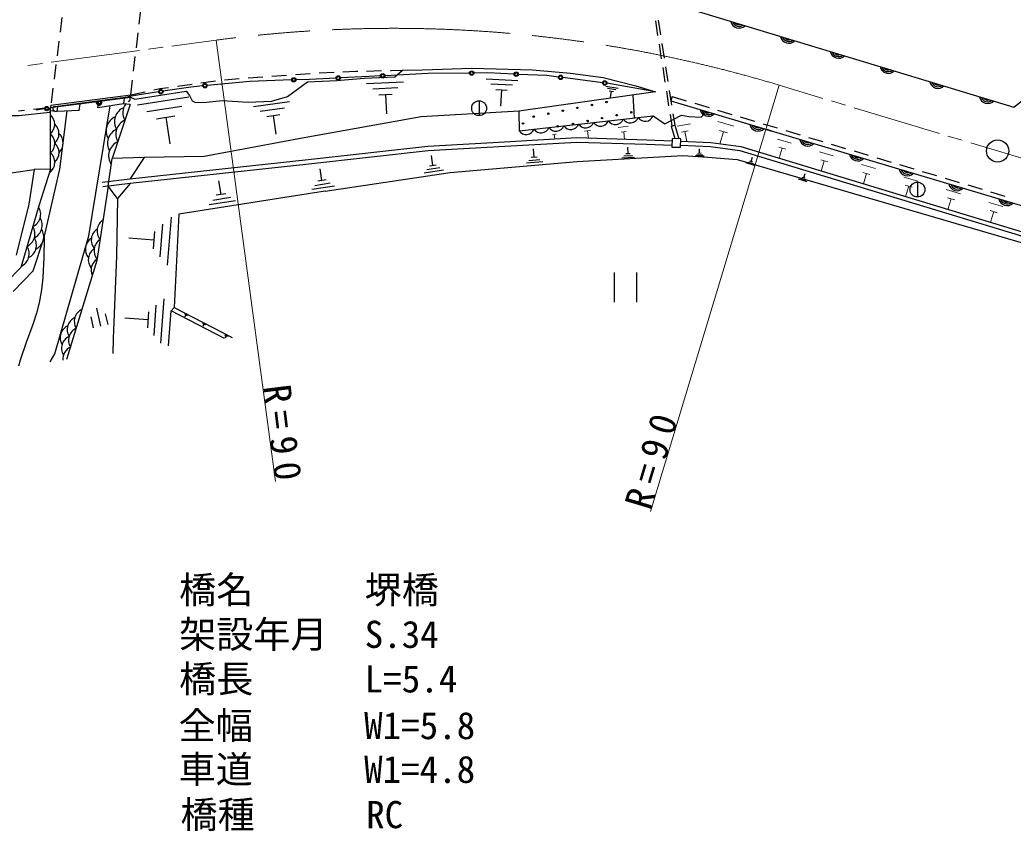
# Model space of a CAD drawing. Units: millimetres, scale not verified. Extents: x 40000 to 680000, y 20000 to 380000.
# Drawn here: x 297270 to 364186, y 270204 to 324880 of the extents above; entities that cross this region are included whole.
import ezdxf
from ezdxf.enums import TextEntityAlignment as Align

# ---------------------------------------------------------------- set-up
doc = ezdxf.new("R2010")
doc.units = ezdxf.units.MM
doc.header["$LTSCALE"] = 1000
doc.linetypes.add('CHAIN', pattern=[18.5, 12, -1.5, 3.5, -1.5])
for name, color, linetype, lineweight in [('M-BGD', 7, 'Continuous', 25), ('M-BMK', 2, 'CHAIN', 13), ('M-BMK-SRVR', 3, 'Continuous', 25), ('M-STR-HTXT', 7, 'Continuous', 13), ('M-STR-STR1', 1, 'Continuous', 25), ('M-STR-STRC', 7, 'Continuous', 25)]:
    doc.layers.add(name, color=color, linetype=linetype, lineweight=lineweight)
doc.styles.add('ＭＳ ゴシック', font='')
doc.styles.get('ＭＳ ゴシック').set_extended_font_data('MS Gothic')

msp = doc.modelspace()

# ---------------------------------------------------------------- linework, layer by layer
at = {"layer": 'M-BGD'}
for p, q in [((340082, 324823), (340237, 323835)), ((340278, 324867), (340432, 323879)), ((340330, 323242), (340484, 322254)), ((340525, 323286), (340680, 322298)), ((315839, 321198), (316836, 321270)), ((317435, 321302), (318434, 321347)), ((319033, 321374), (319899, 321412)), ((319899, 321412), (320033, 321416)), ((320632, 321431), (321632, 321457)), ((322232, 321472), (322275, 321473)), ((322275, 321473), (323044, 321490)), ((340577, 321661), (340731, 320673)), ((340772, 321705), (340927, 320717)), ((307881, 320407), (308872, 320544)), ((309466, 320626), (310457, 320760)), ((311052, 320840), (312049, 320917)), ((312647, 320963), (313644, 321040)), ((314243, 321083), (315240, 321155)), ((320627, 320595), (323124, 320710)), ((328677, 320910), (330824, 320803)), ((330464, 320476), (329004, 320549)), ((340102, 320027), (336824, 320608)), ((304736, 319826), (305715, 320034)), ((306302, 320158), (306698, 320243)), ((306698, 320243), (307287, 320324)), ((322743, 320292), (321044, 320214)), ((321462, 319832), (322361, 319874)), ((329330, 320188), (330103, 320150)), ((329717, 320169), (329661, 319053)), ((336736, 320406), (337576, 320279)), ((337421, 320165), (336850, 320252)), ((336964, 320097), (337266, 320051)), ((337115, 320074), (337048, 319637)), ((340824, 320080), (340978, 319092)), ((341019, 320124), (341174, 319136)), ((301274, 318772), (301336, 319210)), ((302529, 318958), (302592, 319378)), ((304246, 319221), (302529, 318958)), ((304290, 319604), (304246, 319221)), ((304692, 319169), (304246, 319221)), ((304718, 319673), (305018, 319541)), ((305194, 319156), (308654, 319686)), ((313016, 319040), (315442, 319381)), ((321912, 319853), (321972, 318554)), ((328208, 319425), (328208, 318425)), ((328208, 319425), (328208, 318425)), ((338564, 319810), (338654, 318266)), ((341208, 319714), (341122, 319427)), ((341122, 319427), (409735, 298898)), ((341208, 319714), (342166, 319427)), ((342740, 319255), (343698, 318969)), ((297188, 318756), (297581, 318798)), ((298178, 318862), (299172, 318969)), ((299333, 318966), (299295, 318666)), ((299343, 314823), (299328, 318933)), ((299329, 318776), (299774, 318711)), ((299774, 318711), (299818, 319008)), ((301274, 318772), (299774, 318711)), ((299970, 314825), (300463, 318739)), ((301914, 310320), (303361, 319085)), ((304692, 319169), (303495, 315544)), ((308185, 319048), (305832, 318687)), ((315109, 318938), (313459, 318706)), ((330885, 318730), (324309, 318355)), ((330885, 318730), (330909, 317395)), ((341266, 318543), (341385, 317786)), ((344273, 318797), (345231, 318510)), ((306471, 318218), (307716, 318409)), ((307093, 318314), (307369, 316515)), ((313902, 318373), (314775, 318496)), ((314339, 318434), (314516, 317173)), ((324309, 318355), (316422, 316924)), ((341071, 318500), (341191, 317730)), ((345806, 318338), (346764, 318051)), ((347339, 317879), (348297, 317593)), ((341142, 317715), (341401, 317791)), ((341142, 317715), (341387, 316876)), ((341401, 317791), (341670, 316867)), ((347583, 317508), (347918, 317408)), ((347590, 317484), (347898, 317392)), ((347886, 317374), (347591, 317462)), ((347892, 317372), (347862, 317344)), ((347918, 317408), (347892, 317372)), ((348872, 317421), (349830, 317134)), ((316422, 316924), (309680, 315665)), ((350405, 316962), (351363, 316676)), ((331918, 315610), (331869, 316180)), ((338394, 315859), (338088, 315849)), ((338241, 315854), (338227, 316296)), ((343169, 315890), (342953, 315883)), ((343061, 315886), (343051, 316198)), ((351938, 316504), (352896, 316217)), ((353471, 316045), (354429, 315758)), ((303212, 313668), (303495, 315544)), ((305641, 315607), (303495, 315544)), ((305641, 315607), (304670, 314141)), ((309680, 315665), (305641, 315607)), ((325096, 315062), (324996, 315730)), ((326255, 314596), (334824, 315335)), ((332497, 315307), (331401, 315212)), ((331561, 315403), (332306, 315467)), ((332116, 315627), (331721, 315593)), ((334824, 315335), (341923, 315739)), ((338675, 315596), (337825, 315569)), ((337957, 315709), (338534, 315727)), ((343367, 315704), (342768, 315685)), ((342860, 315784), (343268, 315797)), ((346770, 315056), (346197, 315235)), ((346318, 315298), (346707, 315177)), ((346644, 315297), (346438, 315361)), ((346541, 315329), (346634, 315627)), ((355003, 315586), (355961, 315300)), ((294443, 314250), (298227, 314796)), ((298227, 314796), (297872, 312458)), ((299343, 314823), (298227, 314796)), ((299343, 314823), (298550, 312338)), ((298904, 310217), (299970, 314825)), ((317623, 314052), (317498, 314848)), ((317828, 313335), (326255, 314596)), ((325800, 314746), (324515, 314554)), ((324690, 314790), (325564, 314921)), ((325327, 315096), (324864, 315027)), ((350078, 314232), (350171, 314530)), ((356536, 315128), (357494, 314841)), ((358069, 314669), (359027, 314383)), ((304704, 313843), (303854, 312840)), ((310821, 313111), (310676, 314036)), ((317141, 313726), (318182, 313889)), ((317899, 314095), (317348, 314009)), ((350307, 313959), (349734, 314138)), ((349855, 314201), (350244, 314080)), ((350181, 314200), (349975, 314264)), ((357742, 313945), (357742, 312945)), ((359602, 314211), (360560, 313924)), ((303212, 313668), (302457, 308665)), ((303854, 312840), (303212, 313668)), ((317828, 313335), (307980, 311790)), ((318466, 313682), (316935, 313442)), ((361135, 313752), (362093, 313465)), ((362668, 313293), (363626, 313007)), ((303854, 312840), (303785, 308955)), ((311800, 312682), (310022, 312403)), ((310261, 312732), (311471, 312922)), ((311141, 313162), (310501, 313061)), ((297872, 312458), (297011, 309031)), ((298550, 312338), (297631, 309179)), ((307452, 311579), (307195, 308339)), ((307980, 311790), (307668, 305495)), ((306333, 310624), (306241, 309458)), ((306718, 308898), (306892, 311101)), ((298174, 307976), (298904, 310217)), ((298904, 310217), (298884, 308894)), ((299635, 302362), (301914, 310320)), ((306287, 310041), (304602, 310174)), ((297631, 309179), (297330, 308192)), ((298884, 308894), (298809, 307485)), ((302457, 308665), (300416, 301983)), ((303785, 308955), (303547, 303395)), ((297330, 308192), (296362, 307205)), ((296810, 306571), (298174, 307976)), ((337313, 307862), (337313, 305862)), ((338813, 307862), (338813, 305862)), ((298809, 307485), (298721, 306692)), ((298721, 306692), (298566, 305817)), ((298566, 305817), (298382, 305104)), ((306971, 306087), (306755, 303095)), ((302429, 305456), (302698, 304235)), ((305944, 305199), (305867, 304122)), ((306311, 303609), (306458, 305643)), ((307290, 302904), (307460, 305265)), ((307668, 305495), (307460, 305265)), ((311059, 303408), (307460, 305265)), ((307668, 305495), (311578, 303478)), ((298382, 305104), (298135, 304356)), ((302048, 304860), (302209, 304127)), ((303025, 305075), (303186, 304342)), ((305906, 304660), (304350, 304773)), ((308363, 305097), (308585, 304983)), ((308438, 304969), (308378, 304853)), ((308531, 304965), (308380, 305043)), ((308398, 304989), (308478, 304948)), ((309579, 304470), (309801, 304355)), ((298135, 304356), (297686, 303139)), ((309653, 304342), (309594, 304226)), ((309747, 304338), (309596, 304416)), ((309613, 304362), (309693, 304321)), ((297686, 303139), (297295, 301937)), ((303547, 303395), (303526, 302399)), ((311070, 303683), (311292, 303569)), ((311145, 303555), (311085, 303439)), ((311239, 303551), (311087, 303629)), ((311105, 303576), (311185, 303534)), ((297295, 301937), (297187, 301550)), ((299309, 301835), (299635, 302362))]:
    msp.add_line(p, q, dxfattribs=at)
for points in [[(340458, 326200), (364237, 319000), (365812, 320224)], [(305018, 319541), (308477, 320072), (308692, 319772), (308879, 319424), (309096, 319309), (309843, 319336), (310906, 319435), (312646, 319334), (314230, 319400), (315311, 319720), (316655, 320710), (318632, 320790), (320471, 320947), (322527, 321042), (323044, 321490)], [(323044, 321490), (324405, 321519), (327709, 321626), (331802, 321514), (334374, 321285), (336560, 320996), (338766, 320429)], [(338766, 320429), (340102, 320027), (330885, 318730)], [(296759, 318434), (297211, 318429), (299295, 318666)], [(340723, 317868), (341837, 318461), (342338, 318375), (343161, 318314), (343515, 318710)], [(330909, 317395), (339929, 318401), (340723, 317868)], [(341214, 316715), (339499, 316774), (334788, 316918), (329923, 316637), (324756, 316354), (316697, 315445), (304670, 314141), (302819, 313924)], [(341205, 316416), (339489, 316474), (334792, 316618), (329940, 316338), (324781, 316055), (316730, 315147), (304704, 313843), (302854, 313626)], [(341785, 316700), (343831, 316622), (345837, 316337), (406469, 297951)], [(341777, 316430), (343807, 316353), (345779, 316073), (406391, 297692)], [(341923, 315739), (343628, 315633), (345584, 315462), (406391, 297692)]]:
    msp.add_lwpolyline(points, dxfattribs=at)
msp.add_lwpolyline([(341219, 316881), (341202, 316309), (341773, 316292), (341790, 316863)], close=True, dxfattribs=at)
for centre, radius in [((328208, 318925), 500), ((328208, 318925), 500), ((335809, 319142), 50), ((336790, 319338), 50), ((332867, 318556), 50), ((333848, 318751), 50), ((334829, 318947), 50), ((338457, 318651), 50), ((331161, 317897), 50), ((331887, 318360), 50), ((334534, 317868), 50), ((335515, 318064), 50), ((336495, 318260), 50), ((337476, 318455), 50), ((333509, 317704), 50), ((357742, 313445), 500)]:
    msp.add_circle(centre, radius, dxfattribs=at)
for centre, radius, start, end in [((345725, 324884), 567, 191.22749, 315.08251), ((345725, 324884), 453, 199.18688, 307.12312), ((345725, 324884), 340, 214.81225, 291.49775), ((349075, 323869), 567, 191.22749, 315.08251), ((349075, 323869), 453, 199.18688, 307.12312), ((349075, 323869), 340, 214.81225, 291.49775), ((352425, 322855), 567, 191.22749, 315.08251), ((352425, 322855), 453, 199.18688, 307.12312), ((352425, 322855), 340, 214.81225, 291.49775), ((355775, 321841), 567, 191.22749, 315.08251), ((355775, 321841), 453, 199.18688, 307.12312), ((355775, 321841), 340, 214.81225, 291.49775), ((359124, 320827), 567, 191.22749, 315.08251), ((359124, 320827), 453, 199.18688, 307.12312), ((359124, 320827), 340, 214.81225, 291.49775), ((305245, 318636), 1034, 146.57667, 209.66141), ((362474, 319812), 567, 191.22749, 315.08251), ((362474, 319812), 453, 199.18688, 307.12312), ((362474, 319812), 340, 214.81225, 291.49775), ((304681, 318014), 1034, 113.81145, 209.66141), ((343650, 318948), 567, 191.4159, 315.27093), ((343650, 318948), 453, 199.37529, 307.31154), ((343650, 318948), 340, 215.00067, 291.68616), ((298755, 317844), 862, 312.28412, 48.13407), ((304117, 317392), 1034, 113.81145, 209.66141), ((304764, 317179), 1034, 113.81145, 209.66141), ((335389, 318170), 574, 214.86554, 337.86627), ((336391, 318282), 574, 214.86554, 337.86627), ((337393, 318394), 574, 214.86554, 337.86627), ((338396, 318506), 574, 214.86554, 337.86627), ((339398, 318617), 574, 214.86554, 337.86627), ((298760, 316565), 862, 312.28412, 48.13407), ((299042, 317205), 862, 312.28412, 48.13407), ((299328, 316567), 862, 312.28412, 48.13407), ((304200, 316557), 1034, 113.81145, 209.66141), ((331380, 317723), 574, 214.86554, 337.86627), ((332382, 317835), 574, 214.86554, 337.86627), ((333384, 317946), 574, 214.86554, 337.86627), ((334386, 318058), 574, 214.86554, 337.86627), ((347003, 317945), 567, 191.4159, 315.27093), ((347003, 317945), 453, 199.37529, 307.31154), ((347003, 317945), 340, 215.00067, 291.68616), ((299046, 315926), 862, 312.28412, 48.13407), ((304283, 315721), 1034, 113.81145, 214.68134), ((350356, 316942), 567, 191.4159, 315.27093), ((350356, 316942), 453, 199.37529, 307.31154), ((350356, 316942), 340, 215.00067, 291.68616), ((298764, 315285), 862, 305.74108, 48.13407), ((353709, 315939), 567, 191.4159, 315.27093), ((353709, 315939), 453, 199.37529, 307.31154), ((353709, 315939), 340, 215.00067, 291.68616), ((357062, 314936), 567, 191.4159, 315.27093), ((357062, 314936), 453, 199.37529, 307.31154), ((357062, 314936), 340, 215.00067, 291.68616), ((360415, 313932), 567, 191.4159, 315.27093), ((360415, 313932), 453, 199.37529, 307.31154), ((360415, 313932), 340, 215.00067, 291.68616), ((363769, 312929), 567, 191.4159, 315.27093), ((363769, 312929), 453, 199.37529, 307.31154), ((363769, 312929), 340, 215.00067, 291.68616), ((297736, 311785), 936, 295.84869, 31.69865), ((297838, 311032), 936, 295.84869, 31.69865), ((303363, 310643), 896, 123.49505, 219.34501), ((297348, 310451), 936, 295.84869, 31.69865), ((297941, 310279), 936, 295.84869, 31.69865), ((302972, 310029), 896, 123.49505, 219.34501), ((297450, 309698), 936, 295.84869, 31.69865), ((302580, 309416), 896, 123.49505, 219.34501), ((303165, 309327), 896, 123.49505, 219.34501), ((296959, 309117), 936, 294.86409, 31.69865), ((302773, 308713), 896, 123.49505, 219.34501), ((302966, 308011), 896, 123.49505, 203.89894), ((301825, 304551), 891, 115.0851, 210.93505), ((301350, 304004), 891, 115.0851, 210.93505), ((300876, 303457), 891, 115.0851, 210.93505), ((301438, 303286), 891, 115.0851, 210.93505), ((300964, 302739), 891, 115.0851, 210.93505), ((301052, 302020), 891, 115.0851, 184.5658)]:
    msp.add_arc(centre, radius, start, end, dxfattribs=at)
at = {"layer": 'M-BMK'}
for p, q in [((307512, 323112), (310499, 323512)), ((299385, 322023), (305332, 322820)), ((305926, 322900), (306918, 323032)), ((297799, 321811), (298790, 321944)), ((351372, 319590), (348426, 320478)), ((352904, 319128), (351946, 319416)), ((359223, 317223), (353478, 318955)), ((360755, 316761), (359797, 317049)), ((367074, 314856), (361329, 316588))]:
    msp.add_line(p, q, dxfattribs=at)
msp.add_arc((322447, 234309), 90000, 73.22254, 97.62892, dxfattribs=at)
at = {"layer": 'M-BMK-SRVR'}
msp.add_circle((363138, 316042), 750, dxfattribs=at)
at = {"layer": 'M-STR-HTXT'}
for p, q in [((310499, 323512), (314482, 293778)), ((348426, 320478), (339766, 291755)), ((341551, 317714), (342440, 317877)), ((344299, 318034), (345371, 317714)), ((335313, 317380), (335720, 317425)), ((335517, 317403), (335573, 316894)), ((337571, 317631), (338251, 317707)), ((337779, 317310), (338119, 317348)), ((337949, 317329), (338005, 316820)), ((341855, 317310), (342299, 317392)), ((342077, 317351), (342199, 316685)), ((344407, 317418), (344943, 317258)), ((344675, 317338), (344434, 316535)), ((333144, 317139), (333401, 317168)), ((333272, 317153), (333308, 316833)), ((348313, 316833), (349229, 316559)), ((348405, 316307), (348863, 316170)), ((348634, 316238), (348429, 315551)), ((351141, 315988), (352066, 315711)), ((351234, 315456), (351696, 315318)), ((351465, 315387), (351258, 314693)), ((353978, 315140), (354912, 314861)), ((354071, 314603), (354538, 314464)), ((354305, 314533), (354096, 313833)), ((356823, 314289), (357766, 314007)), ((356918, 313747), (357390, 313606)), ((357154, 313677), (356942, 312969)), ((359678, 313436), (360630, 313151)), ((359774, 312889), (360250, 312746)), ((360012, 312818), (359798, 312103)), ((362542, 312580), (363503, 312292)), ((362639, 312027), (363119, 311884)), ((362879, 311956), (362663, 311235))]:
    msp.add_line(p, q, dxfattribs=at)
at = {"layer": 'M-STR-STR1'}
for p, q in [((305309, 324592), (305428, 325585)), ((300103, 325041), (299977, 324049)), ((305118, 323004), (305237, 323996)), ((299902, 323454), (299776, 322462)), ((304927, 321415), (305046, 322408)), ((299700, 321866), (299575, 320874)), ((304736, 319826), (304856, 320819)), ((299499, 320279), (299373, 319287)), ((299333, 318966), (304718, 319673)), ((299352, 319119), (304736, 319826)), ((304718, 319673), (304736, 319826)), ((299352, 319119), (299333, 318966))]:
    msp.add_line(p, q, dxfattribs=at)
at = {"layer": 'M-STR-STRC'}
for p, q in [((324775, 321267), (321864, 321117)), ((327561, 321292), (324775, 321267)), ((328794, 321303), (327861, 321295)), ((330559, 321222), (328794, 321303)), ((332765, 321121), (330858, 321208)), ((312758, 320728), (309886, 320456)), ((315571, 320827), (312758, 320728)), ((316781, 320870), (315871, 320838)), ((318568, 320955), (316781, 320870)), ((320783, 321061), (318868, 320970)), ((321565, 321102), (320783, 321061)), ((333550, 321022), (332765, 321121)), ((336526, 320646), (333848, 320984)), ((306616, 320021), (304625, 319717)), ((308781, 320351), (306912, 320066)), ((309587, 320427), (308781, 320351)), ((299614, 319045), (304537, 319688)), ((298935, 318875), (298362, 318784))]:
    msp.add_line(p, q, dxfattribs=at)
for centre, radius in [((321715, 321109), 150), ((321715, 321109), 120), ((321715, 321109), 100), ((321715, 321109), 100), ((321715, 321109), 100), ((321715, 321109), 100), ((327711, 321293), 150), ((327711, 321293), 120), ((327711, 321293), 100), ((327711, 321293), 100), ((327711, 321293), 100), ((327711, 321293), 100), ((330708, 321215), 150), ((330708, 321215), 120), ((330708, 321215), 100), ((330708, 321215), 100), ((330708, 321215), 100), ((330708, 321215), 100), ((309737, 320442), 150), ((309737, 320442), 120), ((309737, 320442), 100), ((309737, 320442), 100), ((309737, 320442), 100), ((309737, 320442), 100), ((315721, 320833), 150), ((315721, 320833), 120), ((315721, 320833), 100), ((315721, 320833), 100), ((315721, 320833), 100), ((315721, 320833), 100), ((318718, 320963), 150), ((318718, 320963), 120), ((318718, 320963), 100), ((318718, 320963), 100), ((318718, 320963), 100), ((318718, 320963), 100), ((333699, 321003), 150), ((333699, 321003), 120), ((333699, 321003), 100), ((333699, 321003), 100), ((333699, 321003), 100), ((333699, 321003), 100), ((336675, 320627), 150), ((336675, 320627), 120), ((336675, 320627), 100), ((336675, 320627), 100), ((336675, 320627), 100), ((336675, 320627), 100), ((306764, 320043), 150), ((306764, 320043), 120), ((306764, 320043), 100), ((306764, 320043), 100), ((306764, 320043), 100), ((306764, 320043), 100), ((302604, 319322), 100), ((302604, 319322), 100), ((302604, 319322), 100), ((299083, 318899), 150), ((299083, 318899), 120), ((299083, 318899), 100), ((299083, 318899), 100), ((299083, 318899), 100), ((299083, 318899), 100)]:
    msp.add_circle(centre, radius, dxfattribs=at)
for centre, radius, start, end in [((302604, 319322), 188, 150.57559, 44.31539), ((302604, 319322), 150, 138.85511, 56.03587), ((302604, 319322), 112, 97.44552, 97.44546), ((304557, 319539), 150, 277.44549, 97.44549), ((299634, 318896), 150, 97.44549, 277.44549)]:
    msp.add_arc(centre, radius, start, end, dxfattribs=at)

# ---------------------------------------------------------------- texts
at = {"layer": 'M-STR-HTXT', "style": 'ＭＳ ゴシック'}
for s, p in [('橋名\u3000\u3000\u3000堺橋', (308000, 285000)), ('架設年月\u3000S.34', (308000, 282000)), ('橋長\u3000\u3000\u3000L=5.4', (308000, 279000)), ('全幅\u3000\u3000\u3000W1=5.8', (307962, 275854)), ('橋種\u3000\u3000\u3000RC', (308095, 269854))]:
    msp.add_text(s, height=1833, dxfattribs=at).set_placement(p, align=Align.BOTTOM_LEFT)
msp.add_text('車道\u3000\u3000\u3000W1=4.8', height=1833, dxfattribs=at).set_placement((307962, 275285), align=Align.TOP_LEFT)
at = {"layer": 'M-STR-HTXT', "char_height": 1833, "attachment_point": 7, "style": 'ＭＳ ゴシック'}
for insert, rotation in [((313646, 300177), 277.072), ((339766, 291755), 73.223)]:
    msp.add_mtext('\\T1.4;R=90', dxfattribs=dict(at, insert=insert, rotation=rotation))

doc.saveas('drawing.dxf')
